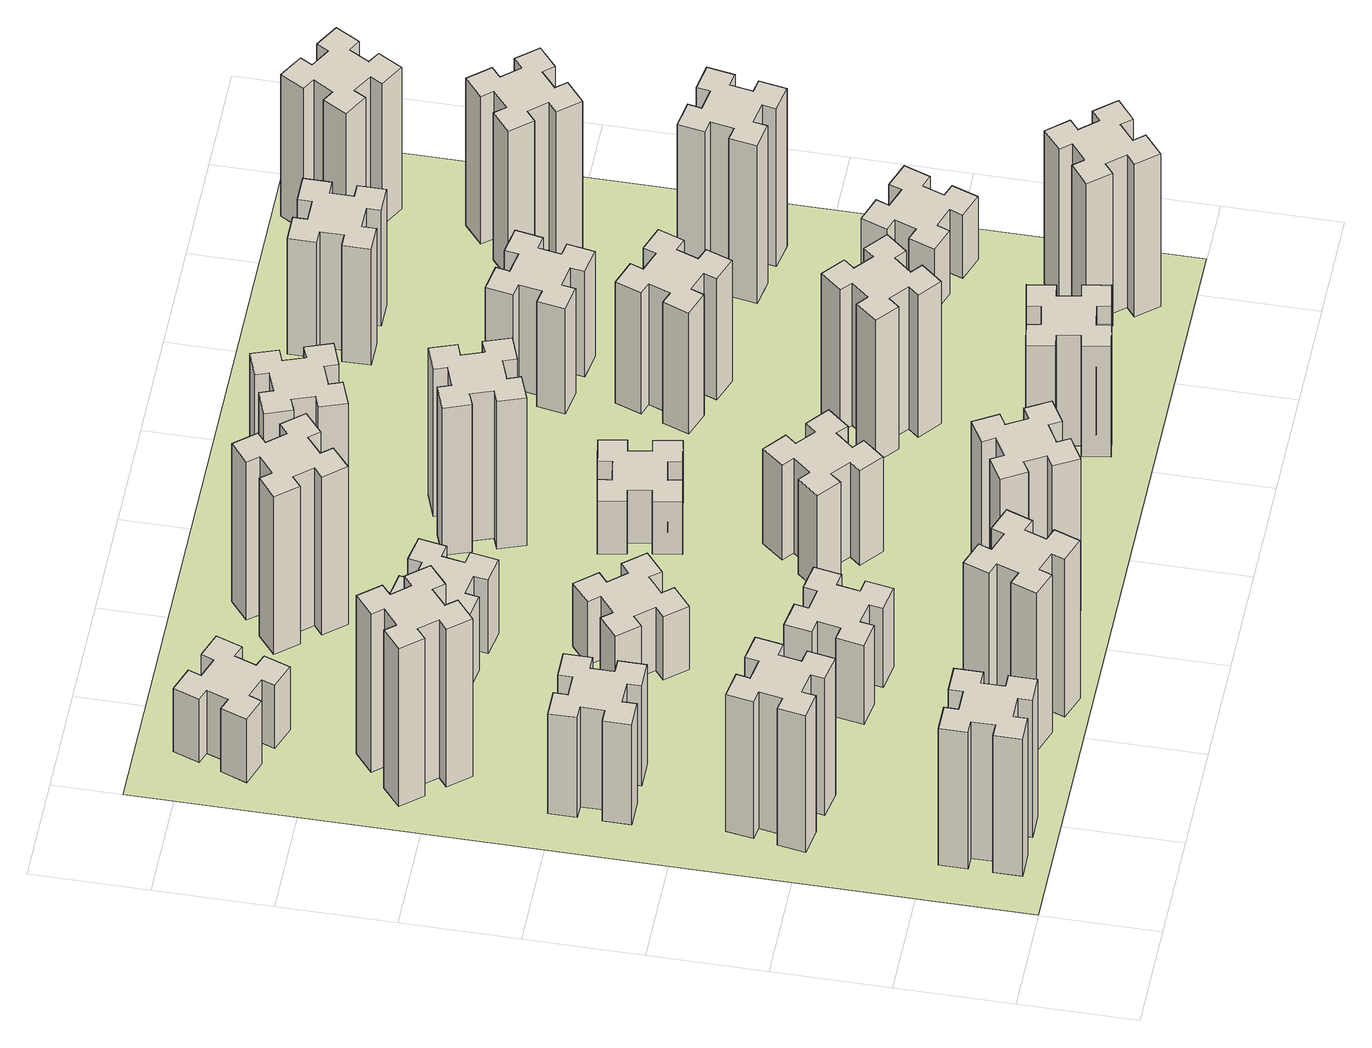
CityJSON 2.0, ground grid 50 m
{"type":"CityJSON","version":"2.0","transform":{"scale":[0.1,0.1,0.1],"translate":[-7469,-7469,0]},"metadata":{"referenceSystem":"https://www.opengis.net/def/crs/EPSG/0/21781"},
"CityObjects":{
"building1":{"type":"Building","attributes":{"class":"1000","function":"1000","usage":"1000","yearOfConstruction":2016,"roofType":"1000","measuredHeight":78,"storeysAboveGround":30,"storeysBelowGround":0},"geometry":[{"type":"Solid","lod":"1","boundaries":[[[[0,1,2,3,4,5,6,7,8,9,10,11,12,13,14,15,16,17,18,19]],[[17,16,20,21]],[[16,15,22,20]],[[15,14,23,22]],[[14,13,24,23]],[[13,12,25,24]],[[12,11,26,25]],[[11,10,27,26]],[[10,9,28,27]],[[9,8,29,28]],[[8,7,30,29]],[[7,6,31,30]],[[6,5,32,31]],[[5,4,33,32]],[[4,3,34,33]],[[3,2,35,34]],[[2,1,36,35]],[[1,0,37,36]],[[0,19,38,37]],[[19,18,39,38]],[[18,17,21,39]],[[24,25,26,27,28,29,30,31,32,33,34,35,36,37,38,39,21,20,22,23]]]]}]},
"building2":{"type":"Building","attributes":{"class":"1000","function":"1000","usage":"1000","yearOfConstruction":2016,"roofType":"1000","measuredHeight":78,"storeysAboveGround":30,"storeysBelowGround":0},"geometry":[{"type":"Solid","lod":"1","boundaries":[[[[40,41,42,43,44,45,46,47,48,49,50,51,52,53,54,55,56,57,58,59]],[[57,56,60,61]],[[56,55,62,60]],[[55,54,63,62]],[[54,53,64,63]],[[53,52,65,64]],[[52,51,66,65]],[[51,50,67,66]],[[50,49,68,67]],[[49,48,69,68]],[[48,47,70,69]],[[47,46,71,70]],[[46,45,72,71]],[[45,44,73,72]],[[44,43,74,73]],[[43,42,75,74]],[[42,41,76,75]],[[41,40,77,76]],[[40,59,78,77]],[[59,58,79,78]],[[58,57,61,79]],[[64,65,66,67,68,69,70,71,72,73,74,75,76,77,78,79,61,60,62,63]]]]}]},
"building3":{"type":"Building","attributes":{"class":"1000","function":"1000","usage":"1000","yearOfConstruction":2016,"roofType":"1000","measuredHeight":57,"storeysAboveGround":30,"storeysBelowGround":0},"geometry":[{"type":"Solid","lod":"1","boundaries":[[[[80,81,82,83,84,85,86,87,88,89,90,91,92,93,94,95,96,97,98,99]],[[97,96,100,101]],[[96,95,102,100]],[[95,94,103,102]],[[94,93,104,103]],[[93,92,105,104]],[[92,91,106,105]],[[91,90,107,106]],[[90,89,108,107]],[[89,88,109,108]],[[88,87,110,109]],[[87,86,111,110]],[[86,85,112,111]],[[85,84,113,112]],[[84,83,114,113]],[[83,82,115,114]],[[82,81,116,115]],[[81,80,117,116]],[[80,99,118,117]],[[99,98,119,118]],[[98,97,101,119]],[[104,105,106,107,108,109,110,111,112,113,114,115,116,117,118,119,101,100,102,103]]]]}]},
"building4":{"type":"Building","attributes":{"class":"1000","function":"1000","usage":"1000","yearOfConstruction":2016,"roofType":"1000","measuredHeight":90,"storeysAboveGround":30,"storeysBelowGround":0},"geometry":[{"type":"Solid","lod":"1","boundaries":[[[[120,121,122,123,124,125,126,127,128,129,130,131,132,133,134,135,136,137,138,139]],[[137,136,140,141]],[[136,135,142,140]],[[135,134,143,142]],[[134,133,144,143]],[[133,132,145,144]],[[132,131,146,145]],[[131,130,147,146]],[[130,129,148,147]],[[129,128,149,148]],[[128,127,150,149]],[[127,126,151,150]],[[126,125,152,151]],[[125,124,153,152]],[[124,123,154,153]],[[123,122,155,154]],[[122,121,156,155]],[[121,120,157,156]],[[120,139,158,157]],[[139,138,159,158]],[[138,137,141,159]],[[144,145,146,147,148,149,150,151,152,153,154,155,156,157,158,159,141,140,142,143]]]]}]},
"building5":{"type":"Building","attributes":{"class":"1000","function":"1000","usage":"1000","yearOfConstruction":2016,"roofType":"1000","measuredHeight":90,"storeysAboveGround":30,"storeysBelowGround":0},"geometry":[{"type":"Solid","lod":"1","boundaries":[[[[160,161,162,163,164,165,166,167,168,169,170,171,172,173,174,175,176,177,178,179]],[[177,176,180,181]],[[176,175,182,180]],[[175,174,183,182]],[[174,173,184,183]],[[173,172,185,184]],[[172,171,186,185]],[[171,170,187,186]],[[170,169,188,187]],[[169,168,189,188]],[[168,167,190,189]],[[167,166,191,190]],[[166,165,192,191]],[[165,164,193,192]],[[164,163,194,193]],[[163,162,195,194]],[[162,161,196,195]],[[161,160,197,196]],[[160,179,198,197]],[[179,178,199,198]],[[178,177,181,199]],[[184,185,186,187,188,189,190,191,192,193,194,195,196,197,198,199,181,180,182,183]]]]}]},
"building6":{"type":"Building","attributes":{"class":"1000","function":"1000","usage":"1000","yearOfConstruction":2016,"roofType":"1000","measuredHeight":36,"storeysAboveGround":30,"storeysBelowGround":0},"geometry":[{"type":"Solid","lod":"1","boundaries":[[[[200,201,202,203,204,205,206,207,208,209,210,211,212,213,214,215,216,217,218,219]],[[217,216,220,221]],[[216,215,222,220]],[[215,214,223,222]],[[214,213,224,223]],[[213,212,225,224]],[[212,211,226,225]],[[211,210,227,226]],[[210,209,228,227]],[[209,208,229,228]],[[208,207,230,229]],[[207,206,231,230]],[[206,205,232,231]],[[205,204,233,232]],[[204,203,234,233]],[[203,202,235,234]],[[202,201,236,235]],[[201,200,237,236]],[[200,219,238,237]],[[219,218,239,238]],[[218,217,221,239]],[[224,225,226,227,228,229,230,231,232,233,234,235,236,237,238,239,221,220,222,223]]]]}]},
"building7":{"type":"Building","attributes":{"class":"1000","function":"1000","usage":"1000","yearOfConstruction":2016,"roofType":"1000","measuredHeight":45,"storeysAboveGround":30,"storeysBelowGround":0},"geometry":[{"type":"Solid","lod":"1","boundaries":[[[[240,241,242,243,244,245,246,247,248,249,250,251,252,253,254,255,256,257,258,259]],[[257,256,260,261]],[[256,255,262,260]],[[255,254,263,262]],[[254,253,264,263]],[[253,252,265,264]],[[252,251,266,265]],[[251,250,267,266]],[[250,249,268,267]],[[249,248,269,268]],[[248,247,270,269]],[[247,246,271,270]],[[246,245,272,271]],[[245,244,273,272]],[[244,243,274,273]],[[243,242,275,274]],[[242,241,276,275]],[[241,240,277,276]],[[240,259,278,277]],[[259,258,279,278]],[[258,257,261,279]],[[264,265,266,267,268,269,270,271,272,273,274,275,276,277,278,279,261,260,262,263]]]]}]},
"building8":{"type":"Building","attributes":{"class":"1000","function":"1000","usage":"1000","yearOfConstruction":2016,"roofType":"1000","measuredHeight":36,"storeysAboveGround":30,"storeysBelowGround":0},"geometry":[{"type":"Solid","lod":"1","boundaries":[[[[280,281,282,283,284,285,286,287,288,289,290,291,292,293,294,295,296,297,298,299]],[[297,296,300,301]],[[296,295,302,300]],[[295,294,303,302]],[[294,293,304,303]],[[293,292,305,304]],[[292,291,306,305]],[[291,290,307,306]],[[290,289,308,307]],[[289,288,309,308]],[[288,287,310,309]],[[287,286,311,310]],[[286,285,312,311]],[[285,284,313,312]],[[284,283,314,313]],[[283,282,315,314]],[[282,281,316,315]],[[281,280,317,316]],[[280,299,318,317]],[[299,298,319,318]],[[298,297,301,319]],[[304,305,306,307,308,309,310,311,312,313,314,315,316,317,318,319,301,300,302,303]]]]}]},
"building9":{"type":"Building","attributes":{"class":"1000","function":"1000","usage":"1000","yearOfConstruction":2016,"roofType":"1000","measuredHeight":42,"storeysAboveGround":30,"storeysBelowGround":0},"geometry":[{"type":"Solid","lod":"1","boundaries":[[[[320,321,322,323,324,325,326,327,328,329,330,331,332,333,334,335,336,337,338,339]],[[337,336,340,341]],[[336,335,342,340]],[[335,334,343,342]],[[334,333,344,343]],[[333,332,345,344]],[[332,331,346,345]],[[331,330,347,346]],[[330,329,348,347]],[[329,328,349,348]],[[328,327,350,349]],[[327,326,351,350]],[[326,325,352,351]],[[325,324,353,352]],[[324,323,354,353]],[[323,322,355,354]],[[322,321,356,355]],[[321,320,357,356]],[[320,339,358,357]],[[339,338,359,358]],[[338,337,341,359]],[[344,345,346,347,348,349,350,351,352,353,354,355,356,357,358,359,341,340,342,343]]]]}]},
"building10":{"type":"Building","attributes":{"class":"1000","function":"1000","usage":"1000","yearOfConstruction":2016,"roofType":"1000","measuredHeight":87,"storeysAboveGround":30,"storeysBelowGround":0},"geometry":[{"type":"Solid","lod":"1","boundaries":[[[[360,361,362,363,364,365,366,367,368,369,370,371,372,373,374,375,376,377,378,379]],[[377,376,380,381]],[[376,375,382,380]],[[375,374,383,382]],[[374,373,384,383]],[[373,372,385,384]],[[372,371,386,385]],[[371,370,387,386]],[[370,369,388,387]],[[369,368,389,388]],[[368,367,390,389]],[[367,366,391,390]],[[366,365,392,391]],[[365,364,393,392]],[[364,363,394,393]],[[363,362,395,394]],[[362,361,396,395]],[[361,360,397,396]],[[360,379,398,397]],[[379,378,399,398]],[[378,377,381,399]],[[384,385,386,387,388,389,390,391,392,393,394,395,396,397,398,399,381,380,382,383]]]]}]},
"building11":{"type":"Building","attributes":{"class":"1000","function":"1000","usage":"1000","yearOfConstruction":2016,"roofType":"1000","measuredHeight":90,"storeysAboveGround":30,"storeysBelowGround":0},"geometry":[{"type":"Solid","lod":"1","boundaries":[[[[400,401,402,403,404,405,406,407,408,409,410,411,412,413,414,415,416,417,418,419]],[[417,416,420,421]],[[416,415,422,420]],[[415,414,423,422]],[[414,413,424,423]],[[413,412,425,424]],[[412,411,426,425]],[[411,410,427,426]],[[410,409,428,427]],[[409,408,429,428]],[[408,407,430,429]],[[407,406,431,430]],[[406,405,432,431]],[[405,404,433,432]],[[404,403,434,433]],[[403,402,435,434]],[[402,401,436,435]],[[401,400,437,436]],[[400,419,438,437]],[[419,418,439,438]],[[418,417,421,439]],[[424,425,426,427,428,429,430,431,432,433,434,435,436,437,438,439,421,420,422,423]]]]}]},
"building12":{"type":"Building","attributes":{"class":"1000","function":"1000","usage":"1000","yearOfConstruction":2016,"roofType":"1000","measuredHeight":54,"storeysAboveGround":30,"storeysBelowGround":0},"geometry":[{"type":"Solid","lod":"1","boundaries":[[[[440,441,442,443,444,445,446,447,448,449,450,451,452,453,454,455,456,457,458,459]],[[457,456,460,461]],[[456,455,462,460]],[[455,454,463,462]],[[454,453,464,463]],[[453,452,465,464]],[[452,451,466,465]],[[451,450,467,466]],[[450,449,468,467]],[[449,448,469,468]],[[448,447,470,469]],[[447,446,471,470]],[[446,445,472,471]],[[445,444,473,472]],[[444,443,474,473]],[[443,442,475,474]],[[442,441,476,475]],[[441,440,477,476]],[[440,459,478,477]],[[459,458,479,478]],[[458,457,461,479]],[[464,465,466,467,468,469,470,471,472,473,474,475,476,477,478,479,461,460,462,463]]]]}]},
"building13":{"type":"Building","attributes":{"class":"1000","function":"1000","usage":"1000","yearOfConstruction":2016,"roofType":"1000","measuredHeight":30,"storeysAboveGround":30,"storeysBelowGround":0},"geometry":[{"type":"Solid","lod":"1","boundaries":[[[[480,481,482,483,484,485,486,487,488,489,490,491,492,493,494,495,496,497,498,499]],[[497,496,500,501]],[[496,495,502,500]],[[495,494,503,502]],[[494,493,504,503]],[[493,492,505,504]],[[492,491,506,505]],[[491,490,507,506]],[[490,489,508,507]],[[489,488,509,508]],[[488,487,510,509]],[[487,486,511,510]],[[486,485,512,511]],[[485,484,513,512]],[[484,483,514,513]],[[483,482,515,514]],[[482,481,516,515]],[[481,480,517,516]],[[480,499,518,517]],[[499,498,519,518]],[[498,497,501,519]],[[504,505,506,507,508,509,510,511,512,513,514,515,516,517,518,519,501,500,502,503]]]]}]},
"building14":{"type":"Building","attributes":{"class":"1000","function":"1000","usage":"1000","yearOfConstruction":2016,"roofType":"1000","measuredHeight":84,"storeysAboveGround":30,"storeysBelowGround":0},"geometry":[{"type":"Solid","lod":"1","boundaries":[[[[520,521,522,523,524,525,526,527,528,529,530,531,532,533,534,535,536,537,538,539]],[[537,536,540,541]],[[536,535,542,540]],[[535,534,543,542]],[[534,533,544,543]],[[533,532,545,544]],[[532,531,546,545]],[[531,530,547,546]],[[530,529,548,547]],[[529,528,549,548]],[[528,527,550,549]],[[527,526,551,550]],[[526,525,552,551]],[[525,524,553,552]],[[524,523,554,553]],[[523,522,555,554]],[[522,521,556,555]],[[521,520,557,556]],[[520,539,558,557]],[[539,538,559,558]],[[538,537,541,559]],[[544,545,546,547,548,549,550,551,552,553,554,555,556,557,558,559,541,540,542,543]]]]}]},
"building15":{"type":"Building","attributes":{"class":"1000","function":"1000","usage":"1000","yearOfConstruction":2016,"roofType":"1000","measuredHeight":63,"storeysAboveGround":30,"storeysBelowGround":0},"geometry":[{"type":"Solid","lod":"1","boundaries":[[[[560,561,562,563,564,565,566,567,568,569,570,571,572,573,574,575,576,577,578,579]],[[577,576,580,581]],[[576,575,582,580]],[[575,574,583,582]],[[574,573,584,583]],[[573,572,585,584]],[[572,571,586,585]],[[571,570,587,586]],[[570,569,588,587]],[[569,568,589,588]],[[568,567,590,589]],[[567,566,591,590]],[[566,565,592,591]],[[565,564,593,592]],[[564,563,594,593]],[[563,562,595,594]],[[562,561,596,595]],[[561,560,597,596]],[[560,579,598,597]],[[579,578,599,598]],[[578,577,581,599]],[[584,585,586,587,588,589,590,591,592,593,594,595,596,597,598,599,581,580,582,583]]]]}]},
"building16":{"type":"Building","attributes":{"class":"1000","function":"1000","usage":"1000","yearOfConstruction":2016,"roofType":"1000","measuredHeight":57,"storeysAboveGround":30,"storeysBelowGround":0},"geometry":[{"type":"Solid","lod":"1","boundaries":[[[[600,601,602,603,604,605,606,607,608,609,610,611,612,613,614,615,616,617,618,619]],[[617,616,620,621]],[[616,615,622,620]],[[615,614,623,622]],[[614,613,624,623]],[[613,612,625,624]],[[612,611,626,625]],[[611,610,627,626]],[[610,609,628,627]],[[609,608,629,628]],[[608,607,630,629]],[[607,606,631,630]],[[606,605,632,631]],[[605,604,633,632]],[[604,603,634,633]],[[603,602,635,634]],[[602,601,636,635]],[[601,600,637,636]],[[600,619,638,637]],[[619,618,639,638]],[[618,617,621,639]],[[624,625,626,627,628,629,630,631,632,633,634,635,636,637,638,639,621,620,622,623]]]]}]},
"building17":{"type":"Building","attributes":{"class":"1000","function":"1000","usage":"1000","yearOfConstruction":2016,"roofType":"1000","measuredHeight":81,"storeysAboveGround":30,"storeysBelowGround":0},"geometry":[{"type":"Solid","lod":"1","boundaries":[[[[640,641,642,643,644,645,646,647,648,649,650,651,652,653,654,655,656,657,658,659]],[[657,656,660,661]],[[656,655,662,660]],[[655,654,663,662]],[[654,653,664,663]],[[653,652,665,664]],[[652,651,666,665]],[[651,650,667,666]],[[650,649,668,667]],[[649,648,669,668]],[[648,647,670,669]],[[647,646,671,670]],[[646,645,672,671]],[[645,644,673,672]],[[644,643,674,673]],[[643,642,675,674]],[[642,641,676,675]],[[641,640,677,676]],[[640,659,678,677]],[[659,658,679,678]],[[658,657,661,679]],[[664,665,666,667,668,669,670,671,672,673,674,675,676,677,678,679,661,660,662,663]]]]}]},
"building18":{"type":"Building","attributes":{"class":"1000","function":"1000","usage":"1000","yearOfConstruction":2016,"roofType":"1000","measuredHeight":69,"storeysAboveGround":30,"storeysBelowGround":0},"geometry":[{"type":"Solid","lod":"1","boundaries":[[[[680,681,682,683,684,685,686,687,688,689,690,691,692,693,694,695,696,697,698,699]],[[697,696,700,701]],[[696,695,702,700]],[[695,694,703,702]],[[694,693,704,703]],[[693,692,705,704]],[[692,691,706,705]],[[691,690,707,706]],[[690,689,708,707]],[[689,688,709,708]],[[688,687,710,709]],[[687,686,711,710]],[[686,685,712,711]],[[685,684,713,712]],[[684,683,714,713]],[[683,682,715,714]],[[682,681,716,715]],[[681,680,717,716]],[[680,699,718,717]],[[699,698,719,718]],[[698,697,701,719]],[[704,705,706,707,708,709,710,711,712,713,714,715,716,717,718,719,701,700,702,703]]]]}]},
"building19":{"type":"Building","attributes":{"class":"1000","function":"1000","usage":"1000","yearOfConstruction":2016,"roofType":"1000","measuredHeight":60,"storeysAboveGround":30,"storeysBelowGround":0},"geometry":[{"type":"Solid","lod":"1","boundaries":[[[[720,721,722,723,724,725,726,727,728,729,730,731,732,733,734,735,736,737,738,739]],[[737,736,740,741]],[[736,735,742,740]],[[735,734,743,742]],[[734,733,744,743]],[[733,732,745,744]],[[732,731,746,745]],[[731,730,747,746]],[[730,729,748,747]],[[729,728,749,748]],[[728,727,750,749]],[[727,726,751,750]],[[726,725,752,751]],[[725,724,753,752]],[[724,723,754,753]],[[723,722,755,754]],[[722,721,756,755]],[[721,720,757,756]],[[720,739,758,757]],[[739,738,759,758]],[[738,737,741,759]],[[744,745,746,747,748,749,750,751,752,753,754,755,756,757,758,759,741,740,742,743]]]]}]},
"building20":{"type":"Building","attributes":{"class":"1000","function":"1000","usage":"1000","yearOfConstruction":2016,"roofType":"1000","measuredHeight":87,"storeysAboveGround":30,"storeysBelowGround":0},"geometry":[{"type":"Solid","lod":"1","boundaries":[[[[760,761,762,763,764,765,766,767,768,769,770,771,772,773,774,775,776,777,778,779]],[[777,776,780,781]],[[776,775,782,780]],[[775,774,783,782]],[[774,773,784,783]],[[773,772,785,784]],[[772,771,786,785]],[[771,770,787,786]],[[770,769,788,787]],[[769,768,789,788]],[[768,767,790,789]],[[767,766,791,790]],[[766,765,792,791]],[[765,764,793,792]],[[764,763,794,793]],[[763,762,795,794]],[[762,761,796,795]],[[761,760,797,796]],[[760,779,798,797]],[[779,778,799,798]],[[778,777,781,799]],[[784,785,786,787,788,789,790,791,792,793,794,795,796,797,798,799,781,780,782,783]]]]}]},
"building21":{"type":"Building","attributes":{"class":"1000","function":"1000","usage":"1000","yearOfConstruction":2016,"roofType":"1000","measuredHeight":66,"storeysAboveGround":30,"storeysBelowGround":0},"geometry":[{"type":"Solid","lod":"1","boundaries":[[[[800,801,802,803,804,805,806,807,808,809,810,811,812,813,814,815,816,817,818,819]],[[817,816,820,821]],[[816,815,822,820]],[[815,814,823,822]],[[814,813,824,823]],[[813,812,825,824]],[[812,811,826,825]],[[811,810,827,826]],[[810,809,828,827]],[[809,808,829,828]],[[808,807,830,829]],[[807,806,831,830]],[[806,805,832,831]],[[805,804,833,832]],[[804,803,834,833]],[[803,802,835,834]],[[802,801,836,835]],[[801,800,837,836]],[[800,819,838,837]],[[819,818,839,838]],[[818,817,821,839]],[[824,825,826,827,828,829,830,831,832,833,834,835,836,837,838,839,821,820,822,823]]]]}]},
"building22":{"type":"Building","attributes":{"class":"1000","function":"1000","usage":"1000","yearOfConstruction":2016,"roofType":"1000","measuredHeight":36,"storeysAboveGround":30,"storeysBelowGround":0},"geometry":[{"type":"Solid","lod":"1","boundaries":[[[[840,841,842,843,844,845,846,847,848,849,850,851,852,853,854,855,856,857,858,859]],[[857,856,860,861]],[[856,855,862,860]],[[855,854,863,862]],[[854,853,864,863]],[[853,852,865,864]],[[852,851,866,865]],[[851,850,867,866]],[[850,849,868,867]],[[849,848,869,868]],[[848,847,870,869]],[[847,846,871,870]],[[846,845,872,871]],[[845,844,873,872]],[[844,843,874,873]],[[843,842,875,874]],[[842,841,876,875]],[[841,840,877,876]],[[840,859,878,877]],[[859,858,879,878]],[[858,857,861,879]],[[864,865,866,867,868,869,870,871,872,873,874,875,876,877,878,879,861,860,862,863]]]]}]},
"building23":{"type":"Building","attributes":{"class":"1000","function":"1000","usage":"1000","yearOfConstruction":2016,"roofType":"1000","measuredHeight":90,"storeysAboveGround":30,"storeysBelowGround":0},"geometry":[{"type":"Solid","lod":"1","boundaries":[[[[880,881,882,883,884,885,886,887,888,889,890,891,892,893,894,895,896,897,898,899]],[[897,896,900,901]],[[896,895,902,900]],[[895,894,903,902]],[[894,893,904,903]],[[893,892,905,904]],[[892,891,906,905]],[[891,890,907,906]],[[890,889,908,907]],[[889,888,909,908]],[[888,887,910,909]],[[887,886,911,910]],[[886,885,912,911]],[[885,884,913,912]],[[884,883,914,913]],[[883,882,915,914]],[[882,881,916,915]],[[881,880,917,916]],[[880,899,918,917]],[[899,898,919,918]],[[898,897,901,919]],[[904,905,906,907,908,909,910,911,912,913,914,915,916,917,918,919,901,900,902,903]]]]}]},
"building24":{"type":"Building","attributes":{"class":"1000","function":"1000","usage":"1000","yearOfConstruction":2016,"roofType":"1000","measuredHeight":84,"storeysAboveGround":30,"storeysBelowGround":0},"geometry":[{"type":"Solid","lod":"1","boundaries":[[[[920,921,922,923,924,925,926,927,928,929,930,931,932,933,934,935,936,937,938,939]],[[937,936,940,941]],[[936,935,942,940]],[[935,934,943,942]],[[934,933,944,943]],[[933,932,945,944]],[[932,931,946,945]],[[931,930,947,946]],[[930,929,948,947]],[[929,928,949,948]],[[928,927,950,949]],[[927,926,951,950]],[[926,925,952,951]],[[925,924,953,952]],[[924,923,954,953]],[[923,922,955,954]],[[922,921,956,955]],[[921,920,957,956]],[[920,939,958,957]],[[939,938,959,958]],[[938,937,941,959]],[[944,945,946,947,948,949,950,951,952,953,954,955,956,957,958,959,941,940,942,943]]]]}]},
"building25":{"type":"Building","attributes":{"class":"1000","function":"1000","usage":"1000","yearOfConstruction":2016,"roofType":"1000","measuredHeight":81,"storeysAboveGround":30,"storeysBelowGround":0},"geometry":[{"type":"Solid","lod":"1","boundaries":[[[[960,961,962,963,964,965,966,967,968,969,970,971,972,973,974,975,976,977,978,979]],[[977,976,980,981]],[[976,975,982,980]],[[975,974,983,982]],[[974,973,984,983]],[[973,972,985,984]],[[972,971,986,985]],[[971,970,987,986]],[[970,969,988,987]],[[969,968,989,988]],[[968,967,990,989]],[[967,966,991,990]],[[966,965,992,991]],[[965,964,993,992]],[[964,963,994,993]],[[963,962,995,994]],[[962,961,996,995]],[[961,960,997,996]],[[960,979,998,997]],[[979,978,999,998]],[[978,977,981,999]],[[984,985,986,987,988,989,990,991,992,993,994,995,996,997,998,999,981,980,982,983]]]]}]},
"landuse1":{"type":"LandUse","attributes":{"name":"plot1","function":"1010"},"geometry":[{"type":"MultiSurface","lod":"1","boundaries":[[[1000,1001,1002,1003]]]}]}
},
"vertices":[
[265,325,0],[265,225,0],[205,225,0],[205,105,0],[325,105,0],[325,165,0],[425,165,0],[425,105,0],[545,105,0],[545,225,0],[485,225,0],[485,325,0],[545,325,0],[545,445,0],[425,445,0],[425,385,0],[325,385,0],[325,445,0],[205,445,0],[205,325,0],[325,385,780],[325,445,780],[425,385,780],[425,445,780],[545,445,780],[545,325,780],[485,325,780],[485,225,780],[545,225,780],[545,105,780],[425,105,780],[425,165,780],[325,165,780],[325,105,780],[205,105,780],[205,225,780],[265,225,780],[265,325,780],[205,325,780],[205,445,780],
[307,1016,0],[405,998,0],[395,939,0],[513,918,0],[534,1037,0],[475,1047,0],[492,1145,0],[551,1135,0],[572,1253,0],[454,1274,0],[444,1215,0],[345,1232,0],[356,1291,0],[237,1312,0],[217,1194,0],[276,1184,0],[258,1085,0],[199,1096,0],[178,977,0],[297,957,0],[258,1085,780],[199,1096,780],[276,1184,780],[217,1194,780],[237,1312,780],[356,1291,780],[345,1232,780],[444,1215,780],[454,1274,780],[572,1253,780],[551,1135,780],[492,1145,780],[475,1047,780],[534,1037,780],[513,918,780],[395,939,780],[405,998,780],[307,1016,780],[297,957,780],[178,977,780],
[425,1965,0],[325,1965,0],[325,2025,0],[205,2025,0],[205,1905,0],[265,1905,0],[265,1805,0],[205,1805,0],[205,1685,0],[325,1685,0],[325,1745,0],[425,1745,0],[425,1685,0],[545,1685,0],[545,1805,0],[485,1805,0],[485,1905,0],[545,1905,0],[545,2025,0],[425,2025,0],[485,1905,570],[545,1905,570],[485,1805,570],[545,1805,570],[545,1685,570],[425,1685,570],[425,1745,570],[325,1745,570],[325,1685,570],[205,1685,570],[205,1805,570],[265,1805,570],[265,1905,570],[205,1905,570],[205,2025,570],[325,2025,570],[325,1965,570],[425,1965,570],[425,2025,570],[545,2025,570],
[492,2628,0],[427,2704,0],[473,2743,0],[396,2835,0],[304,2758,0],[343,2712,0],[266,2647,0],[228,2693,0],[136,2616,0],[213,2524,0],[259,2563,0],[323,2486,0],[277,2448,0],[354,2356,0],[446,2433,0],[408,2479,0],[484,2543,0],[523,2497,0],[615,2574,0],[538,2666,0],[484,2543,900],[523,2497,900],[408,2479,900],[446,2433,900],[354,2356,900],[277,2448,900],[323,2486,900],[259,2563,900],[213,2524,900],[136,2616,900],[228,2693,900],[266,2647,900],[343,2712,900],[304,2758,900],[396,2835,900],[473,2743,900],[427,2704,900],[492,2628,900],[538,2666,900],[615,2574,900],
[1029,360,0],[995,266,0],[939,287,0],[897,174,0],[1010,133,0],[1031,189,0],[1125,155,0],[1104,99,0],[1217,57,0],[1258,170,0],[1202,191,0],[1236,285,0],[1292,264,0],[1333,377,0],[1220,418,0],[1200,362,0],[1106,396,0],[1127,452,0],[1014,493,0],[973,380,0],[1106,396,900],[1127,452,900],[1200,362,900],[1220,418,900],[1333,377,900],[1292,264,900],[1236,285,900],[1202,191,900],[1258,170,900],[1217,57,900],[1104,99,900],[1125,155,900],[1031,189,900],[1010,133,900],[897,174,900],[939,287,900],[995,266,900],[1029,360,900],[973,380,900],[1014,493,900],
[462,3251,0],[496,3345,0],[552,3324,0],[593,3437,0],[480,3478,0],[460,3422,0],[366,3456,0],[387,3512,0],[274,3553,0],[233,3440,0],[289,3420,0],[255,3326,0],[199,3347,0],[157,3234,0],[270,3193,0],[291,3249,0],[385,3215,0],[364,3159,0],[477,3117,0],[518,3230,0],[385,3215,360],[364,3159,360],[291,3249,360],[270,3193,360],[157,3234,360],[199,3347,360],[255,3326,360],[289,3420,360],[233,3440,360],[274,3553,360],[387,3512,360],[366,3456,360],[460,3422,360],[480,3478,360],[593,3437,360],[552,3324,360],[496,3345,360],[462,3251,360],[518,3230,360],[477,3117,360],
[1047,916,0],[1145,898,0],[1135,839,0],[1253,818,0],[1274,937,0],[1215,947,0],[1232,1045,0],[1291,1035,0],[1312,1153,0],[1194,1174,0],[1184,1115,0],[1085,1132,0],[1096,1191,0],[977,1212,0],[957,1094,0],[1016,1084,0],[998,985,0],[939,996,0],[918,877,0],[1037,857,0],[998,985,450],[939,996,450],[1016,1084,450],[957,1094,450],[977,1212,450],[1096,1191,450],[1085,1132,450],[1184,1115,450],[1194,1174,450],[1312,1153,450],[1291,1035,450],[1232,1045,450],[1215,947,450],[1274,937,450],[1253,818,450],[1135,839,450],[1145,898,450],[1047,916,450],[1037,857,450],[918,877,450],
[1083,1972,0],[1006,1907,0],[968,1953,0],[876,1876,0],[953,1784,0],[999,1823,0],[1063,1746,0],[1017,1708,0],[1094,1616,0],[1186,1693,0],[1148,1739,0],[1224,1803,0],[1263,1757,0],[1355,1834,0],[1278,1926,0],[1232,1888,0],[1167,1964,0],[1213,2003,0],[1136,2095,0],[1044,2018,0],[1167,1964,360],[1213,2003,360],[1232,1888,360],[1278,1926,360],[1355,1834,360],[1263,1757,360],[1224,1803,360],[1148,1739,360],[1186,1693,360],[1094,1616,360],[1017,1708,360],[1063,1746,360],[999,1823,360],[953,1784,360],[876,1876,360],[968,1953,360],[1006,1907,360],[1083,1972,360],[1044,2018,360],[1136,2095,360],
[1115,2527,0],[1132,2625,0],[1191,2615,0],[1212,2733,0],[1094,2754,0],[1084,2695,0],[985,2712,0],[996,2771,0],[877,2792,0],[857,2674,0],[916,2664,0],[898,2565,0],[839,2576,0],[818,2457,0],[937,2437,0],[947,2496,0],[1045,2478,0],[1035,2419,0],[1153,2398,0],[1174,2517,0],[1045,2478,420],[1035,2419,420],[947,2496,420],[937,2437,420],[818,2457,420],[839,2576,420],[898,2565,420],[916,2664,420],[857,2674,420],[877,2792,420],[996,2771,420],[985,2712,420],[1084,2695,420],[1094,2754,420],[1212,2733,420],[1191,2615,420],[1132,2625,420],[1115,2527,420],[1174,2517,420],[1153,2398,420],
[1744,496,0],[1657,446,0],[1627,498,0],[1523,438,0],[1583,334,0],[1635,364,0],[1685,277,0],[1633,247,0],[1693,143,0],[1797,203,0],[1767,255,0],[1854,305,0],[1884,253,0],[1988,313,0],[1928,417,0],[1876,387,0],[1826,474,0],[1878,504,0],[1818,608,0],[1714,548,0],[1826,474,870],[1878,504,870],[1876,387,870],[1928,417,870],[1988,313,870],[1884,253,870],[1854,305,870],[1767,255,870],[1797,203,870],[1693,143,870],[1633,247,870],[1685,277,870],[1635,364,870],[1583,334,870],[1523,438,870],[1627,498,870],[1657,446,870],[1744,496,870],[1714,548,870],[1818,608,870],
[999,3203,0],[1063,3126,0],[1017,3088,0],[1094,2996,0],[1186,3073,0],[1148,3119,0],[1224,3183,0],[1263,3137,0],[1355,3214,0],[1278,3306,0],[1232,3268,0],[1167,3344,0],[1213,3383,0],[1136,3475,0],[1044,3398,0],[1083,3352,0],[1006,3287,0],[968,3333,0],[876,3256,0],[953,3164,0],[1006,3287,900],[968,3333,900],[1083,3352,900],[1044,3398,900],[1136,3475,900],[1213,3383,900],[1167,3344,900],[1232,3268,900],[1278,3306,900],[1355,3214,900],[1263,3137,900],[1224,3183,900],[1148,3119,900],[1186,3073,900],[1094,2996,900],[1017,3088,900],[1063,3126,900],[999,3203,900],[953,3164,900],[876,3256,900],
[1746,1163,0],[1823,1099,0],[1784,1053,0],[1876,976,0],[1953,1068,0],[1907,1106,0],[1972,1183,0],[2018,1144,0],[2095,1236,0],[2003,1313,0],[1964,1267,0],[1888,1332,0],[1926,1378,0],[1834,1455,0],[1757,1363,0],[1803,1324,0],[1739,1248,0],[1693,1286,0],[1616,1194,0],[1708,1117,0],[1739,1248,540],[1693,1286,540],[1803,1324,540],[1757,1363,540],[1834,1455,540],[1926,1378,540],[1888,1332,540],[1964,1267,540],[2003,1313,540],[2095,1236,540],[2018,1144,540],[1972,1183,540],[1907,1106,540],[1953,1068,540],[1876,976,540],[1784,1053,540],[1823,1099,540],[1746,1163,540],[1708,1117,540],[1616,1194,540],
[1972,1925,0],[1955,2024,0],[2014,2034,0],[1993,2152,0],[1875,2131,0],[1885,2072,0],[1787,2055,0],[1777,2114,0],[1658,2093,0],[1679,1975,0],[1738,1985,0],[1756,1887,0],[1697,1877,0],[1717,1758,0],[1836,1779,0],[1825,1838,0],[1924,1856,0],[1934,1797,0],[2052,1817,0],[2031,1936,0],[1924,1856,300],[1934,1797,300],[1825,1838,300],[1836,1779,300],[1717,1758,300],[1697,1877,300],[1756,1887,300],[1738,1985,300],[1679,1975,300],[1658,2093,300],[1777,2114,300],[1787,2055,300],[1885,2072,300],[1875,2131,300],[1993,2152,300],[2014,2034,300],[1955,2024,300],[1972,1925,300],[2031,1936,300],[2052,1817,300],
[1876,2586,0],[1842,2680,0],[1898,2700,0],[1857,2813,0],[1744,2772,0],[1765,2716,0],[1671,2682,0],[1650,2738,0],[1537,2697,0],[1579,2584,0],[1635,2605,0],[1669,2511,0],[1613,2490,0],[1654,2377,0],[1767,2419,0],[1746,2475,0],[1840,2509,0],[1860,2453,0],[1973,2494,0],[1932,2607,0],[1840,2509,840],[1860,2453,840],[1746,2475,840],[1767,2419,840],[1654,2377,840],[1613,2490,840],[1669,2511,840],[1635,2605,840],[1579,2584,840],[1537,2697,840],[1650,2738,840],[1671,2682,840],[1765,2716,840],[1744,2772,840],[1857,2813,840],[1898,2700,840],[1842,2680,840],[1876,2586,840],[1932,2607,840],[1973,2494,840],
[2665,258,0],[2764,276,0],[2774,217,0],[2892,237,0],[2871,356,0],[2812,345,0],[2795,444,0],[2854,454,0],[2833,572,0],[2715,551,0],[2725,492,0],[2627,475,0],[2617,534,0],[2498,513,0],[2519,395,0],[2578,405,0],[2596,307,0],[2537,297,0],[2557,178,0],[2676,199,0],[2596,307,630],[2537,297,630],[2578,405,630],[2519,395,630],[2498,513,630],[2617,534,630],[2627,475,630],[2725,492,630],[2715,551,630],[2833,572,630],[2854,454,630],[2795,444,630],[2812,345,630],[2871,356,630],[2892,237,630],[2774,217,630],[2764,276,630],[2665,258,630],[2676,199,630],[2557,178,630],
[1846,3215,0],[1940,3249,0],[1960,3193,0],[2073,3234,0],[2032,3347,0],[1976,3326,0],[1942,3420,0],[1998,3440,0],[1957,3553,0],[1844,3512,0],[1865,3456,0],[1771,3422,0],[1750,3478,0],[1637,3437,0],[1679,3324,0],[1735,3345,0],[1769,3251,0],[1713,3230,0],[1754,3117,0],[1867,3159,0],[1769,3251,570],[1713,3230,570],[1735,3345,570],[1679,3324,570],[1637,3437,570],[1750,3478,570],[1771,3422,570],[1865,3456,570],[1844,3512,570],[1957,3553,570],[1998,3440,570],[1942,3420,570],[1976,3326,570],[2032,3347,570],[2073,3234,570],[1960,3193,570],[1940,3249,570],[1846,3215,570],[1867,3159,570],[1754,3117,570],
[2647,1006,0],[2712,1083,0],[2758,1044,0],[2835,1136,0],[2743,1213,0],[2704,1167,0],[2628,1232,0],[2666,1278,0],[2574,1355,0],[2497,1263,0],[2543,1224,0],[2479,1148,0],[2433,1186,0],[2356,1094,0],[2448,1017,0],[2486,1063,0],[2563,999,0],[2524,953,0],[2616,876,0],[2693,968,0],[2563,999,810],[2524,953,810],[2486,1063,810],[2448,1017,810],[2356,1094,810],[2433,1186,810],[2479,1148,810],[2543,1224,810],[2497,1263,810],[2574,1355,810],[2666,1278,810],[2628,1232,810],[2704,1167,810],[2743,1213,810],[2835,1136,810],[2758,1044,810],[2712,1083,810],[2647,1006,810],[2693,968,810],[2616,876,810],
[2682,1871,0],[2716,1965,0],[2772,1944,0],[2813,2057,0],[2700,2098,0],[2680,2042,0],[2586,2076,0],[2607,2132,0],[2494,2173,0],[2453,2060,0],[2509,2040,0],[2475,1946,0],[2419,1967,0],[2377,1854,0],[2490,1813,0],[2511,1869,0],[2605,1835,0],[2584,1779,0],[2697,1737,0],[2738,1850,0],[2605,1835,690],[2584,1779,690],[2511,1869,690],[2490,1813,690],[2377,1854,690],[2419,1967,690],[2475,1946,690],[2509,2040,690],[2453,2060,690],[2494,2173,690],[2607,2132,690],[2586,2076,690],[2680,2042,690],[2700,2098,690],[2813,2057,690],[2772,1944,690],[2716,1965,690],[2682,1871,690],[2738,1850,690],[2697,1737,690],
[2664,2595,0],[2565,2612,0],[2576,2671,0],[2457,2692,0],[2437,2574,0],[2496,2564,0],[2478,2465,0],[2419,2476,0],[2398,2357,0],[2517,2337,0],[2527,2396,0],[2625,2378,0],[2615,2319,0],[2733,2298,0],[2754,2417,0],[2695,2427,0],[2712,2525,0],[2771,2515,0],[2792,2633,0],[2674,2654,0],[2712,2525,600],[2771,2515,600],[2695,2427,600],[2754,2417,600],[2733,2298,600],[2615,2319,600],[2625,2378,600],[2527,2396,600],[2517,2337,600],[2398,2357,600],[2419,2476,600],[2478,2465,600],[2496,2564,600],[2437,2574,600],[2457,2692,600],[2576,2671,600],[2565,2612,600],[2664,2595,600],[2674,2654,600],[2792,2633,600],
[3468,259,0],[3544,323,0],[3583,277,0],[3675,354,0],[3598,446,0],[3552,408,0],[3487,484,0],[3533,523,0],[3456,615,0],[3364,538,0],[3403,492,0],[3326,427,0],[3288,473,0],[3196,396,0],[3273,304,0],[3319,343,0],[3383,266,0],[3337,228,0],[3414,136,0],[3506,213,0],[3383,266,870],[3337,228,870],[3319,343,870],[3273,304,870],[3196,396,870],[3288,473,870],[3326,427,870],[3403,492,870],[3364,538,870],[3456,615,870],[3533,523,870],[3487,484,870],[3552,408,870],[3598,446,870],[3675,354,870],[3583,277,870],[3544,323,870],[3468,259,870],[3506,213,870],[3414,136,870],
[2805,3285,0],[2805,3385,0],[2865,3385,0],[2865,3505,0],[2745,3505,0],[2745,3445,0],[2645,3445,0],[2645,3505,0],[2525,3505,0],[2525,3385,0],[2585,3385,0],[2585,3285,0],[2525,3285,0],[2525,3165,0],[2645,3165,0],[2645,3225,0],[2745,3225,0],[2745,3165,0],[2865,3165,0],[2865,3285,0],[2745,3225,660],[2745,3165,660],[2645,3225,660],[2645,3165,660],[2525,3165,660],[2525,3285,660],[2585,3285,660],[2585,3385,660],[2525,3385,660],[2525,3505,660],[2645,3505,660],[2645,3445,660],[2745,3445,660],[2745,3505,660],[2865,3505,660],[2865,3385,660],[2805,3385,660],[2805,3285,660],[2865,3285,660],[2865,3165,660],
[3351,1029,0],[3445,995,0],[3424,939,0],[3537,897,0],[3578,1010,0],[3522,1031,0],[3556,1125,0],[3612,1104,0],[3653,1217,0],[3540,1258,0],[3520,1202,0],[3426,1236,0],[3447,1292,0],[3334,1333,0],[3293,1220,0],[3349,1200,0],[3315,1106,0],[3259,1127,0],[3217,1014,0],[3330,973,0],[3315,1106,360],[3259,1127,360],[3349,1200,360],[3293,1220,360],[3334,1333,360],[3447,1292,360],[3426,1236,360],[3520,1202,360],[3540,1258,360],[3653,1217,360],[3612,1104,360],[3556,1125,360],[3522,1031,360],[3578,1010,360],[3537,897,360],[3424,939,360],[3445,995,360],[3351,1029,360],[3330,973,360],[3217,1014,360],
[3435,1787,0],[3452,1885,0],[3511,1875,0],[3532,1993,0],[3414,2014,0],[3404,1955,0],[3305,1972,0],[3316,2031,0],[3197,2052,0],[3177,1934,0],[3236,1924,0],[3218,1825,0],[3159,1836,0],[3138,1717,0],[3257,1697,0],[3267,1756,0],[3365,1738,0],[3355,1679,0],[3473,1658,0],[3494,1777,0],[3365,1738,900],[3355,1679,900],[3267,1756,900],[3257,1697,900],[3138,1717,900],[3159,1836,900],[3218,1825,900],[3236,1924,900],[3177,1934,900],[3197,2052,900],[3316,2031,900],[3305,1972,900],[3404,1955,900],[3414,2014,900],[3532,1993,900],[3511,1875,900],[3452,1885,900],[3435,1787,900],[3494,1777,900],[3473,1658,900],
[3452,2728,0],[3387,2804,0],[3433,2843,0],[3356,2935,0],[3264,2858,0],[3303,2812,0],[3226,2747,0],[3188,2793,0],[3096,2716,0],[3173,2624,0],[3219,2663,0],[3283,2586,0],[3237,2548,0],[3314,2456,0],[3406,2533,0],[3368,2579,0],[3444,2643,0],[3483,2597,0],[3575,2674,0],[3498,2766,0],[3444,2643,840],[3483,2597,840],[3368,2579,840],[3406,2533,840],[3314,2456,840],[3237,2548,840],[3283,2586,840],[3219,2663,840],[3173,2624,840],[3096,2716,840],[3188,2793,840],[3226,2747,840],[3303,2812,840],[3264,2858,840],[3356,2935,840],[3433,2843,840],[3387,2804,840],[3452,2728,840],[3498,2766,840],[3575,2674,840],
[3237,3365,0],[3324,3315,0],[3294,3263,0],[3398,3203,0],[3458,3307,0],[3406,3337,0],[3456,3424,0],[3508,3394,0],[3568,3498,0],[3464,3558,0],[3434,3506,0],[3347,3556,0],[3377,3608,0],[3273,3668,0],[3213,3564,0],[3265,3534,0],[3215,3447,0],[3163,3477,0],[3103,3373,0],[3207,3313,0],[3215,3447,810],[3163,3477,810],[3265,3534,810],[3213,3564,810],[3273,3668,810],[3377,3608,810],[3347,3556,810],[3434,3506,810],[3464,3558,810],[3568,3498,810],[3508,3394,810],[3456,3424,810],[3406,3337,810],[3458,3307,810],[3398,3203,810],[3294,3263,810],[3324,3315,810],[3237,3365,810],[3207,3313,810],[3103,3373,810],
[5,3705,0],[3705,3705,0],[3705,5,0],[5,5,0]
]}
